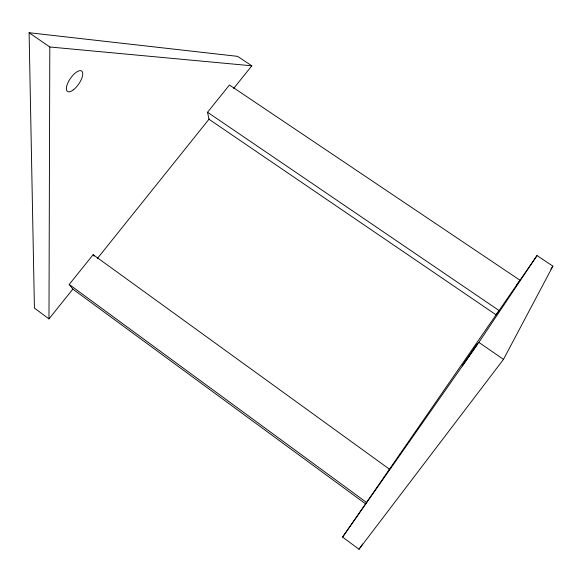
<?xml version="1.0" encoding="UTF-8"?>
<svg xmlns="http://www.w3.org/2000/svg" width="582" height="582" viewBox="0 0 582 582"><rect width="100%" height="100%" fill="white"/><g stroke="black" fill="none" stroke-linecap="round" stroke-linejoin="round"><path stroke-width="0.87" d="M48.975 318.9L49.812 46.989L29.1 32.73L34.425 308.082L48.975 318.9L72.837 289.123L69.214 284.46L93.127 254.69L389.511 469.223L388.15 471.107M503.495 359.363L552.9 266.134L537.019 255.571L342.587 537.077L358.999 549.27L503.495 359.363L478.862 342.398L537.019 255.571M358.999 549.27L362.593 544.032M550.848 269.131L552.9 266.134M342.587 537.077L478.862 342.398M516.707 284.984L520.024 280.262L229.439 85.001L207.541 112.261L208.982 119.245L496.082 314.84L499.101 310.555L207.541 112.261M97.267 258.634L209.2 118.968M233.637 88.486L251.817 65.802L237.623 56.359L29.1 32.73M49.812 46.989L251.817 65.802M69.214 284.46L366.544 502.477L365.547 503.83L72.852 289.101M93.127 254.69L94.058 256.131M477.502 343.744L462.239 365.802L477.502 343.744M73.485 89.752A12.433 5.005 -55.3 0 0 82.135 71.491A12.433 5.005 -55.3 0 0 68.072 82.477A12.433 5.005 -55.3 0 0 73.485 89.752"/></g></svg>
